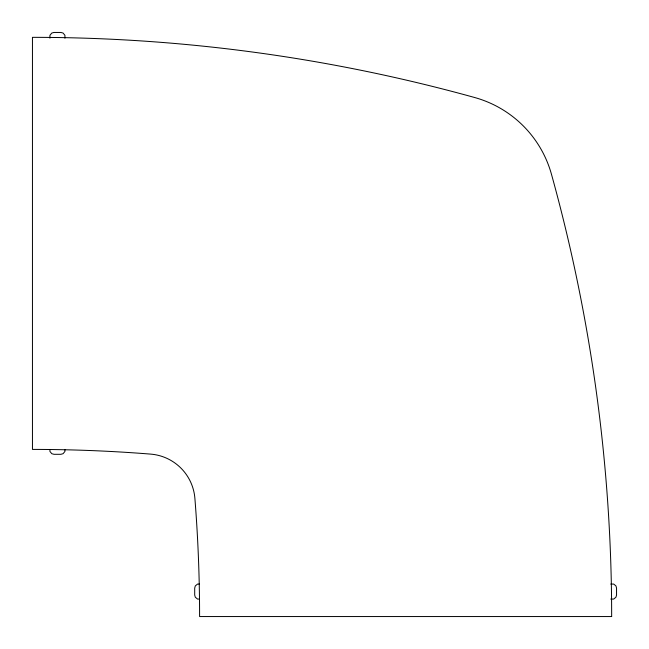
<?xml version="1.0" encoding="UTF-8"?>
<svg xmlns="http://www.w3.org/2000/svg" width="649" height="649" viewBox="0 0 649 649"><rect width="100%" height="100%" fill="white"/><g stroke="black" fill="none" stroke-linecap="round" stroke-linejoin="round"><path stroke-width="0.97" d="M49.932 449.497L49.932 451.444L51.79 453.7L53.981 454.3L60.876 454.3L63.075 453.7L64.932 451.453L64.932 449.506M610.782 584.068L613.703 584.068L615.95 585.925L616.55 588.124L616.55 595.019L615.95 597.21L613.694 599.068L610.782 599.068M199.494 584.068L197.547 584.068L195.3 585.925L194.7 588.124L194.7 595.019L195.3 597.21L197.556 599.068L199.503 599.068M64.932 38.218L64.932 35.297L63.075 33.05L60.876 32.45L53.981 32.45L51.79 33.05L49.932 35.306L49.932 38.218M611.658 616.55L199.592 616.55A1489.398 1489.398 0 0 0 194.895 498.391A48.269 48.269 0 0 0 150.609 454.105A1489.398 1489.398 0 0 0 32.45 449.408L32.45 37.342A1654.885 1654.885 0 0 1 474.654 97.512A110.322 110.322 0 0 1 551.488 174.346A1654.885 1654.885 0 0 1 611.658 616.55"/></g></svg>
